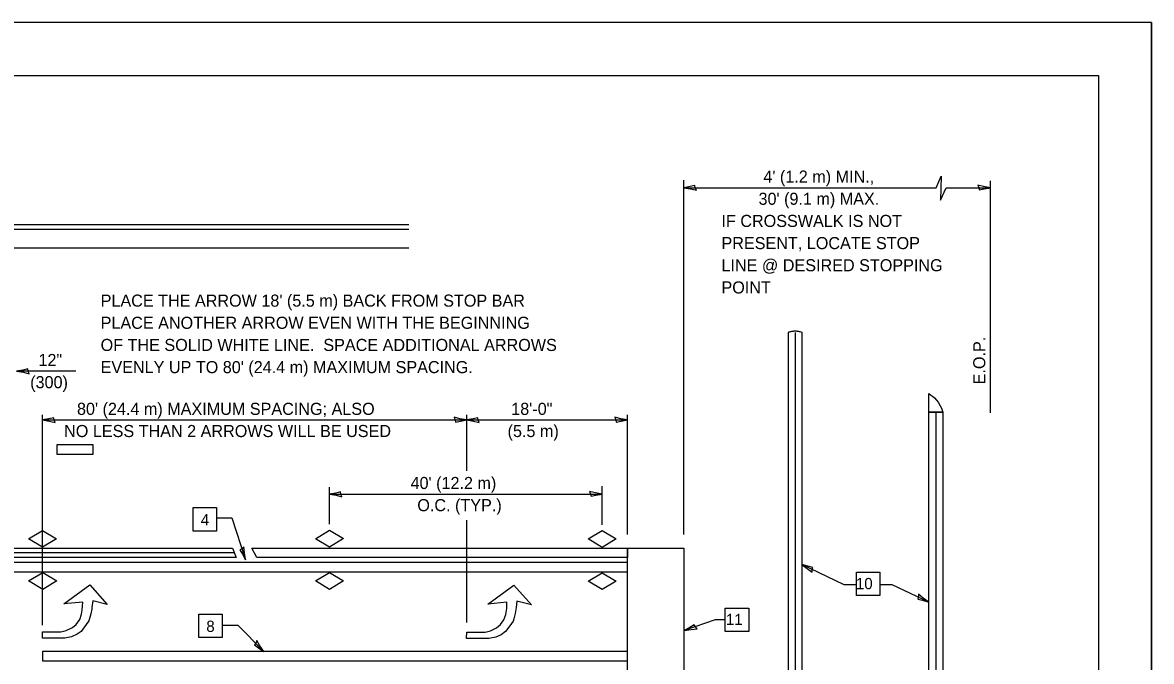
# Model space of a CAD drawing. Extents: x 100275 to 102995, y 95053 to 95493.
# Drawn here: x 101422 to 101634.9, y 95372.3 to 95492.8 of the extents above; entities that cross this region are included whole.
import ezdxf

# ---------------------------------------------------------------- set-up
doc = ezdxf.new("R2010")
doc.units = 0
for name, color, linetype in [('Design_PR_PMK Symbols', 7, 'Continuous'), ('Design_PR_Roadway Dimensions', 7, 'Continuous'), ('Design_PR_Roadway Notes', 7, 'Continuous'), ('Level 43', 7, 'Continuous'), ('Level 9', 7, 'Continuous'), ('Sheets_50 Reference Boundary', 7, 'Continuous'), ('Sheets_General Details', 7, 'Continuous'), ('Sheets_Printer Plotting Border', 7, 'Continuous'), ('Topo_EOP', 7, 'Continuous')]:
    doc.layers.add(name, color=color, linetype=linetype)

msp = doc.modelspace()

# ---------------------------------------------------------------- linework, layer by layer
at = {"layer": 'Design_PR_PMK Symbols'}
for points in [[(101569.05, 95364.18), (101569.05, 95434.34), (101568.88, 95434.4), (101568.69, 95434.45), (101568.54, 95434.48), (101568.41, 95434.51), (101568.25, 95434.54), (101568.13, 95434.55), (101567.96, 95434.57), (101567.84, 95434.58), (101567.66, 95434.58), (101567.51, 95434.57), (101567.34, 95434.55), (101567.2, 95434.54), (101567.06, 95434.52), (101566.89, 95434.49), (101566.76, 95434.46), (101566.64, 95434.43), (101566.53, 95434.39), (101566.45, 95434.36), (101566.39, 95434.34), (101566.39, 95364.18)], [(101569.05, 95364.18), (101569.05, 95434.34), (101568.88, 95434.4), (101568.69, 95434.45), (101568.54, 95434.48), (101568.41, 95434.51), (101568.25, 95434.54), (101568.13, 95434.55), (101567.96, 95434.57), (101567.84, 95434.58), (101567.66, 95434.58), (101567.51, 95434.57), (101567.34, 95434.55), (101567.2, 95434.54), (101567.06, 95434.52), (101566.89, 95434.49), (101566.76, 95434.46), (101566.64, 95434.43), (101566.53, 95434.39), (101566.45, 95434.36), (101566.39, 95434.34), (101566.39, 95364.18)], [(101592.92, 95419.3), (101592.92, 95422.84), (101593.25, 95422.62), (101593.63, 95422.35), (101594.03, 95422), (101594.41, 95421.58), (101594.69, 95421.23), (101595.11, 95420.55), (101595.33, 95420.07), (101595.46, 95419.71), (101595.53, 95419.51), (101595.58, 95419.3)], [(101592.92, 95419.3), (101592.92, 95422.84), (101593.25, 95422.62), (101593.63, 95422.35), (101594.03, 95422), (101594.41, 95421.58), (101594.69, 95421.23), (101595.11, 95420.55), (101595.33, 95420.07), (101595.46, 95419.71), (101595.53, 95419.51), (101595.58, 95419.3)], [(101592.92, 95287.88), (101592.92, 95361.23), (101595.15, 95361.23), (101595.15, 95364.18), (101592.92, 95364.18), (101592.92, 95419.3), (101595.58, 95419.3), (101595.58, 95284.88)], [(101592.92, 95287.88), (101592.92, 95361.23), (101595.15, 95361.23), (101595.15, 95364.18), (101592.92, 95364.18), (101592.92, 95419.3), (101595.58, 95419.3), (101595.58, 95284.88)], [(101428.43, 95411.38), (101435.3, 95411.38), (101435.3, 95413.14), (101428.43, 95413.14)], [(101428.43, 95411.38), (101435.3, 95411.38), (101435.3, 95413.14), (101428.43, 95413.14)], [(101423.1, 95395.45), (101425.77, 95397.03), (101428.4, 95395.45), (101425.77, 95393.86)], [(101423.1, 95395.45), (101425.77, 95397.03), (101428.4, 95395.45), (101425.77, 95393.86)], [(101477.23, 95395.46), (101479.89, 95397.04), (101482.52, 95395.47), (101479.89, 95393.87)], [(101477.23, 95395.46), (101479.89, 95397.04), (101482.52, 95395.47), (101479.89, 95393.87)], [(101528.66, 95395.42), (101531.33, 95397), (101533.97, 95395.42), (101531.33, 95393.83)], [(101528.66, 95395.42), (101531.33, 95397), (101533.97, 95395.42), (101531.33, 95393.83)], [(101398.53, 95391.89), (101398.53, 95393.66), (101461.56, 95393.66), (101462.25, 95391.89)], [(101398.53, 95391.89), (101398.53, 95393.66), (101461.56, 95393.66), (101462.25, 95391.89)], [(101466.2, 95391.89), (101465.24, 95393.66), (101536.1, 95393.66), (101536.1, 95391.89)], [(101466.2, 95391.89), (101465.24, 95393.66), (101536.1, 95393.66), (101536.1, 95391.89)], [(101536.1, 95345.01), (101536.1, 95393.66), (101546.71, 95393.66), (101546.71, 95364.18), (101546.71, 95364.18), (101546.71, 95361.23), (101546.71, 95361.23), (101546.71, 95345.01)], [(101536.1, 95345.01), (101536.1, 95393.66), (101546.71, 95393.66), (101546.71, 95364.18), (101546.71, 95364.18), (101546.71, 95361.23), (101546.71, 95361.23), (101546.71, 95345.01)], [(101398.53, 95389.23), (101536.1, 95389.23), (101536.1, 95391), (101398.53, 95391)], [(101398.53, 95389.23), (101536.1, 95389.23), (101536.1, 95391), (101398.53, 95391)], [(101423.12, 95387.5), (101425.79, 95389.08), (101428.42, 95387.51), (101425.79, 95385.91)], [(101423.12, 95387.5), (101425.79, 95389.08), (101428.42, 95387.51), (101425.79, 95385.91)], [(101477.23, 95387.5), (101479.89, 95389.08), (101482.52, 95387.51), (101479.89, 95385.91)], [(101477.23, 95387.5), (101479.89, 95389.08), (101482.52, 95387.51), (101479.89, 95385.91)], [(101531.33, 95389.04), (101533.97, 95387.46), (101531.33, 95385.87), (101528.66, 95387.46)], [(101531.33, 95389.04), (101533.97, 95387.46), (101531.33, 95385.87), (101528.66, 95387.46)], [(101429.74, 95383.19), (101434.66, 95386.77), (101437.96, 95383.03), (101435.24, 95383.75), (101435.06, 95382.46), (101435.03, 95382.2), (101434.84, 95381.3), (101434.5, 95379.98), (101434.01, 95379.26), (101433.02, 95377.98), (101432.27, 95377.43), (101431.2, 95376.95), (101429.93, 95376.71), (101425.74, 95376.71), (101425.75, 95377.88), (101429.22, 95377.91), (101430.23, 95378.14), (101431.38, 95378.69), (101432.07, 95379.3), (101432.78, 95380.23), (101433.13, 95381.22), (101433.25, 95382), (101433.31, 95382.77), (101433.33, 95383.51)], [(101429.74, 95383.19), (101434.66, 95386.77), (101437.96, 95383.03), (101435.24, 95383.75), (101435.06, 95382.46), (101435.03, 95382.2), (101434.84, 95381.3), (101434.5, 95379.98), (101434.01, 95379.26), (101433.02, 95377.98), (101432.27, 95377.43), (101431.2, 95376.95), (101429.93, 95376.71), (101425.74, 95376.71), (101425.75, 95377.88), (101429.22, 95377.91), (101430.23, 95378.14), (101431.38, 95378.69), (101432.07, 95379.3), (101432.78, 95380.23), (101433.13, 95381.22), (101433.25, 95382), (101433.31, 95382.77), (101433.33, 95383.51)], [(101509.78, 95383.13), (101514.67, 95386.72), (101517.98, 95382.97), (101515.24, 95383.69), (101515.1, 95382.51), (101514.89, 95381.33), (101514.65, 95380.32), (101514.52, 95379.92), (101513.9, 95379.02), (101513.07, 95377.94), (101512.27, 95377.36), (101511.27, 95376.9), (101509.93, 95376.64), (101505.74, 95376.65), (101505.77, 95377.82), (101509.28, 95377.86), (101510.28, 95378.07), (101511.39, 95378.63), (101512.13, 95379.26), (101512.8, 95380.18), (101513.15, 95381.17), (101513.33, 95382.3), (101513.33, 95383.48)], [(101509.78, 95383.13), (101514.67, 95386.72), (101517.98, 95382.97), (101515.24, 95383.69), (101515.1, 95382.51), (101514.89, 95381.33), (101514.65, 95380.32), (101514.52, 95379.92), (101513.9, 95379.02), (101513.07, 95377.94), (101512.27, 95377.36), (101511.27, 95376.9), (101509.93, 95376.64), (101505.74, 95376.65), (101505.77, 95377.82), (101509.28, 95377.86), (101510.28, 95378.07), (101511.39, 95378.63), (101512.13, 95379.26), (101512.8, 95380.18), (101513.15, 95381.17), (101513.33, 95382.3), (101513.33, 95383.48)], [(101425.76, 95372.43), (101536.1, 95372.43), (101536.1, 95374.2), (101425.76, 95374.2)], [(101425.76, 95372.43), (101536.1, 95372.43), (101536.1, 95374.2), (101425.76, 95374.2)]]:
    msp.add_lwpolyline(points, close=True, dxfattribs=at)
at = {"layer": 'Design_PR_Roadway Notes'}
for p, q in [((101458.57, 95399.4), (101461.45, 95399.4)), ((101458.57, 95399.4), (101461.45, 95399.4)), ((101461.45, 95399.4), (101464.01, 95391.49)), ((101461.45, 95399.4), (101464.01, 95391.49)), ((101576.98, 95386.79), (101568.97, 95390.59)), ((101576.98, 95386.79), (101568.97, 95390.59)), ((101579.29, 95386.79), (101576.98, 95386.79)), ((101579.29, 95386.79), (101576.98, 95386.79)), ((101586.01, 95386.79), (101583.71, 95386.79)), ((101586.01, 95386.79), (101583.71, 95386.79)), ((101592.92, 95383.52), (101586.01, 95386.79)), ((101592.92, 95383.52), (101586.01, 95386.79)), ((101459.65, 95379.16), (101462.61, 95379.16)), ((101459.65, 95379.16), (101462.61, 95379.16)), ((101462.61, 95379.16), (101467.5, 95374.2)), ((101462.61, 95379.16), (101467.5, 95374.2)), ((101552.62, 95380.15), (101546.82, 95378.14)), ((101552.62, 95380.15), (101546.82, 95378.14)), ((101554.55, 95380.15), (101552.62, 95380.15)), ((101554.55, 95380.15), (101552.62, 95380.15))]:
    msp.add_line(p, q, dxfattribs=at)
for points in [[(101454.15, 95396.91), (101454.15, 95401.33), (101458.57, 95401.33), (101458.57, 95396.91)], [(101454.15, 95396.91), (101454.15, 95401.33), (101458.57, 95401.33), (101458.57, 95396.91)], [(101463.75, 95393.91), (101463.38, 95393.58), (101462.99, 95393.38), (101463.45, 95392.56), (101464.01, 95391.49), (101463.84, 95392.77)], [(101463.75, 95393.91), (101463.38, 95393.58), (101462.99, 95393.38), (101463.45, 95392.56), (101464.01, 95391.49), (101463.84, 95392.77)], [(101570.91, 95389.12), (101570.93, 95389.62), (101571.05, 95390.05), (101570.13, 95390.27), (101568.97, 95390.59), (101570.02, 95389.84)], [(101570.91, 95389.12), (101570.93, 95389.62), (101571.05, 95390.05), (101570.13, 95390.27), (101568.97, 95390.59), (101570.02, 95389.84)], [(101579.29, 95384.73), (101579.29, 95389.16), (101583.71, 95389.16), (101583.71, 95384.73)], [(101579.29, 95384.73), (101579.29, 95389.16), (101583.71, 95389.16), (101583.71, 95384.73)], [(101590.99, 95384.98), (101590.97, 95384.49), (101590.85, 95384.06), (101591.76, 95383.84), (101592.92, 95383.52), (101591.88, 95384.27)], [(101590.99, 95384.98), (101590.97, 95384.49), (101590.85, 95384.06), (101591.76, 95383.84), (101592.92, 95383.52), (101591.88, 95384.27)], [(101455.23, 95376.81), (101455.23, 95381.24), (101459.65, 95381.24), (101459.65, 95376.81)], [(101455.23, 95376.81), (101455.23, 95381.24), (101459.65, 95381.24), (101459.65, 95376.81)], [(101554.55, 95377.93), (101554.55, 95382.35), (101558.97, 95382.35), (101558.97, 95377.93)], [(101554.55, 95377.93), (101554.55, 95382.35), (101558.97, 95382.35), (101558.97, 95377.93)], [(101549.23, 95378.45), (101548.9, 95378.82), (101548.68, 95379.21), (101547.88, 95378.73), (101546.82, 95378.14), (101548.1, 95378.34)], [(101549.23, 95378.45), (101548.9, 95378.82), (101548.68, 95379.21), (101547.88, 95378.73), (101546.82, 95378.14), (101548.1, 95378.34)], [(101466.19, 95376.24), (101466, 95375.78), (101465.74, 95375.42), (101466.52, 95374.9), (101467.5, 95374.2), (101466.77, 95375.26)], [(101466.19, 95376.24), (101466, 95375.78), (101465.74, 95375.42), (101466.52, 95374.9), (101467.5, 95374.2), (101466.77, 95375.26)]]:
    msp.add_lwpolyline(points, close=True, dxfattribs=at)
at = {"layer": 'Level 43'}
for p, q in [((101546.71, 95396.24), (101546.71, 95463.1)), ((101546.71, 95396.24), (101546.71, 95463.1)), ((101546.71, 95461.65), (101594.32, 95461.65)), ((101546.71, 95461.65), (101594.32, 95461.65)), ((101596.23, 95461.65), (101604.56, 95461.65)), ((101596.23, 95461.65), (101604.56, 95461.65)), ((101604.56, 95419.2), (101604.56, 95462.92)), ((101604.56, 95419.2), (101604.56, 95462.92)), ((101567.72, 95434.34), (101567.72, 95324.67)), ((101567.72, 95434.34), (101567.72, 95324.67)), ((101432, 95427.07), (101420.86, 95427.07)), ((101432, 95427.07), (101420.86, 95427.07)), ((101425.76, 95379.18), (101425.76, 95418.81)), ((101425.76, 95379.18), (101425.76, 95418.81)), ((101505.77, 95408.24), (101505.77, 95418.81)), ((101505.77, 95408.24), (101505.77, 95418.81)), ((101536.1, 95396.24), (101536.1, 95418.81)), ((101536.1, 95396.24), (101536.1, 95418.81)), ((101594.25, 95419.3), (101594.25, 95362.5)), ((101594.25, 95419.3), (101594.25, 95362.5)), ((101425.76, 95417.86), (101505.77, 95417.86)), ((101425.76, 95417.86), (101505.77, 95417.86)), ((101505.77, 95417.86), (101536.1, 95417.86)), ((101505.77, 95417.86), (101536.1, 95417.86)), ((101479.86, 95398.18), (101479.86, 95405.21)), ((101479.86, 95398.18), (101479.86, 95405.21)), ((101479.86, 95403.88), (101531.33, 95403.88)), ((101479.86, 95403.88), (101531.33, 95403.88)), ((101531.33, 95398.09), (101531.33, 95405.35)), ((101531.33, 95398.09), (101531.33, 95405.35)), ((101505.77, 95379.63), (101505.77, 95398.95)), ((101505.77, 95379.63), (101505.77, 95398.95)), ((101461.91, 95392.77), (101376.63, 95392.77)), ((101461.91, 95392.77), (101376.63, 95392.77))]:
    msp.add_line(p, q, dxfattribs=at)
msp.add_lwpolyline([(101594.32, 95461.65), (101595.27, 95463.84), (101595.13, 95459.28), (101596.23, 95461.65)], dxfattribs=at)
msp.add_lwpolyline([(101594.32, 95461.65), (101595.27, 95463.84), (101595.13, 95459.28), (101596.23, 95461.65)], dxfattribs=at)
for points in [[(101549.09, 95461.16), (101548.89, 95461.61), (101548.82, 95462.05), (101547.9, 95461.86), (101546.71, 95461.65), (101547.98, 95461.42)], [(101549.09, 95461.16), (101548.89, 95461.61), (101548.82, 95462.05), (101547.9, 95461.86), (101546.71, 95461.65), (101547.98, 95461.42)], [(101602.19, 95462.15), (101602.38, 95461.7), (101602.46, 95461.26), (101603.37, 95461.45), (101604.56, 95461.65), (101603.29, 95461.89)], [(101602.19, 95462.15), (101602.38, 95461.7), (101602.46, 95461.26), (101603.37, 95461.45), (101604.56, 95461.65), (101603.29, 95461.89)], [(101423.24, 95426.57), (101423.04, 95427.03), (101422.97, 95427.47), (101422.05, 95427.27), (101420.86, 95427.07), (101422.13, 95426.84)], [(101423.24, 95426.57), (101423.04, 95427.03), (101422.97, 95427.47), (101422.05, 95427.27), (101420.86, 95427.07), (101422.13, 95426.84)], [(101428.14, 95417.36), (101427.94, 95417.82), (101427.87, 95418.25), (101426.95, 95418.06), (101425.76, 95417.86), (101427.03, 95417.63)], [(101428.14, 95417.36), (101427.94, 95417.82), (101427.87, 95418.25), (101426.95, 95418.06), (101425.76, 95417.86), (101427.03, 95417.63)], [(101503.4, 95418.35), (101503.59, 95417.9), (101503.66, 95417.46), (101504.58, 95417.65), (101505.77, 95417.86), (101504.5, 95418.09)], [(101503.4, 95418.35), (101503.59, 95417.9), (101503.66, 95417.46), (101504.58, 95417.65), (101505.77, 95417.86), (101504.5, 95418.09)], [(101508.14, 95417.36), (101507.95, 95417.82), (101507.88, 95418.25), (101506.96, 95418.06), (101505.77, 95417.86), (101507.04, 95417.63)], [(101508.14, 95417.36), (101507.95, 95417.82), (101507.88, 95418.25), (101506.96, 95418.06), (101505.77, 95417.86), (101507.04, 95417.63)], [(101533.72, 95418.35), (101533.92, 95417.9), (101533.99, 95417.46), (101534.91, 95417.65), (101536.1, 95417.86), (101534.83, 95418.09)], [(101533.72, 95418.35), (101533.92, 95417.9), (101533.99, 95417.46), (101534.91, 95417.65), (101536.1, 95417.86), (101534.83, 95418.09)], [(101482.24, 95403.38), (101482.05, 95403.84), (101481.97, 95404.27), (101481.05, 95404.08), (101479.86, 95403.88), (101481.13, 95403.65)], [(101482.24, 95403.38), (101482.05, 95403.84), (101481.97, 95404.27), (101481.05, 95404.08), (101479.86, 95403.88), (101481.13, 95403.65)], [(101528.95, 95404.37), (101529.15, 95403.92), (101529.22, 95403.48), (101530.14, 95403.67), (101531.33, 95403.88), (101530.06, 95404.11)], [(101528.95, 95404.37), (101529.15, 95403.92), (101529.22, 95403.48), (101530.14, 95403.67), (101531.33, 95403.88), (101530.06, 95404.11)]]:
    msp.add_lwpolyline(points, close=True, dxfattribs=at)
at = {"layer": 'Level 9'}
for p, q in [((101595.58, 95419.3), (101592.92, 95419.3)), ((101595.58, 95419.3), (101592.92, 95419.3)), ((101466.2, 95391.89), (101465.24, 95393.66)), ((101466.2, 95391.89), (101465.24, 95393.66)), ((101425.76, 95374.2), (101425.76, 95372.43)), ((101425.76, 95374.2), (101425.76, 95372.43))]:
    msp.add_line(p, q, dxfattribs=at)
at = {"layer": 'Sheets_50 Reference Boundary'}
msp.add_lwpolyline([(100994.94, 95482.79), (101624.94, 95482.79), (101624.94, 95082.79), (100994.94, 95082.79)], close=True, dxfattribs=at)
at = {"layer": 'Sheets_General Details'}
for q in [(100954.94, 95492.79), (101634.94, 95052.79)]:
    msp.add_line((101634.94, 95492.79), q, dxfattribs=at)
msp.add_lwpolyline([(100994.94, 95482.79), (101624.94, 95482.79), (101624.94, 95062.79), (100994.94, 95062.79)], close=True, dxfattribs=at)
at = {"layer": 'Sheets_Printer Plotting Border'}
msp.add_lwpolyline([(100954.94, 95052.79), (101634.94, 95052.79), (101634.94, 95492.79), (100954.94, 95492.79)], close=True, dxfattribs=at)
at = {"layer": 'Topo_EOP'}
for p, q in [((101275.23, 95454.72), (101494.84, 95454.72)), ((101275.23, 95454.72), (101494.84, 95454.72)), ((101275.23, 95453.83), (101494.84, 95453.83)), ((101275.23, 95453.83), (101494.84, 95453.83)), ((101275.23, 95450.3), (101494.84, 95450.3)), ((101275.23, 95450.3), (101494.84, 95450.3))]:
    msp.add_line(p, q, dxfattribs=at)

# ---------------------------------------------------------------- texts
at = {"layer": 'Design_PR_Roadway Dimensions'}
for s, p in [("4' (1.2 m) MIN.,", (101561.73, 95462.61)), ("4' (1.2 m) MIN.,", (101561.73, 95462.61)), ("30' (9.1 m) MAX.", (101560.82, 95458.43)), ("30' (9.1 m) MAX.", (101560.82, 95458.43)), ('IF CROSSWALK IS NOT', (101553.83, 95454.25)), ('IF CROSSWALK IS NOT', (101553.83, 95454.25)), ('PRESENT, LOCATE STOP', (101553.83, 95450.07)), ('PRESENT, LOCATE STOP', (101553.83, 95450.07)), ('LINE @ DESIRED STOPPING', (101553.83, 95445.89)), ('LINE @ DESIRED STOPPING', (101553.83, 95445.89)), ('POINT', (101553.83, 95441.71)), ('POINT', (101553.83, 95441.71)), ("PLACE THE ARROW 18' (5.5 m) BACK FROM STOP BAR", (101436.71, 95439.22)), ("PLACE THE ARROW 18' (5.5 m) BACK FROM STOP BAR", (101436.71, 95439.22)), ('PLACE ANOTHER ARROW EVEN WITH THE BEGINNING', (101436.71, 95435.04)), ('PLACE ANOTHER ARROW EVEN WITH THE BEGINNING', (101436.71, 95435.04)), ('OF THE SOLID WHITE LINE.  SPACE ADDITIONAL ARROWS', (101436.71, 95430.86)), ('OF THE SOLID WHITE LINE.  SPACE ADDITIONAL ARROWS', (101436.71, 95430.86)), ('12"', (101424.98, 95428.02)), ('12"', (101424.98, 95428.02)), ("EVENLY UP TO 80' (24.4 m) MAXIMUM SPACING.", (101436.71, 95426.68)), ("EVENLY UP TO 80' (24.4 m) MAXIMUM SPACING.", (101436.71, 95426.68)), ('(300)', (101423.42, 95423.84)), ('(300)', (101423.42, 95423.84)), ("80' (24.4 m) MAXIMUM SPACING; ALSO", (101432.25, 95418.81)), ("80' (24.4 m) MAXIMUM SPACING; ALSO", (101432.25, 95418.81)), ('18\'-0"', (101514.17, 95418.81)), ('18\'-0"', (101514.17, 95418.81)), ('NO LESS THAN 2 ARROWS WILL BE USED', (101429.82, 95414.63)), ('NO LESS THAN 2 ARROWS WILL BE USED', (101429.82, 95414.63)), ('(5.5 m)', (101513.48, 95414.63)), ('(5.5 m)', (101513.48, 95414.63)), ("40' (12.2 m)", (101495.18, 95404.83)), ("40' (12.2 m)", (101495.18, 95404.83)), ('O.C. (TYP.)', (101496.45, 95400.65)), ('O.C. (TYP.)', (101496.45, 95400.65))]:
    msp.add_text(s, height=2.28, dxfattribs=at).set_placement(p)
msp.add_text('E.O.P.', height=2.28, rotation=90, dxfattribs=at).set_placement((101603.6, 95424.57))
msp.add_text('E.O.P.', height=2.28, rotation=90, dxfattribs=at).set_placement((101603.6, 95424.57))
at = {"layer": 'Design_PR_Roadway Notes'}
for s, height, p in [('4', 2.12, (101455.6, 95397.97)), ('4', 2.12, (101455.6, 95397.97)), ('10', 2.123, (101579.19, 95385.94)), ('10', 2.123, (101579.19, 95385.94)), ('11', 2.123, (101554.68, 95379.18)), ('11', 2.123, (101554.68, 95379.18)), ('8', 2.12, (101456.64, 95377.89)), ('8', 2.12, (101456.64, 95377.89))]:
    msp.add_text(s, height=height, dxfattribs=at).set_placement(p)

doc.saveas('drawing.dxf')
